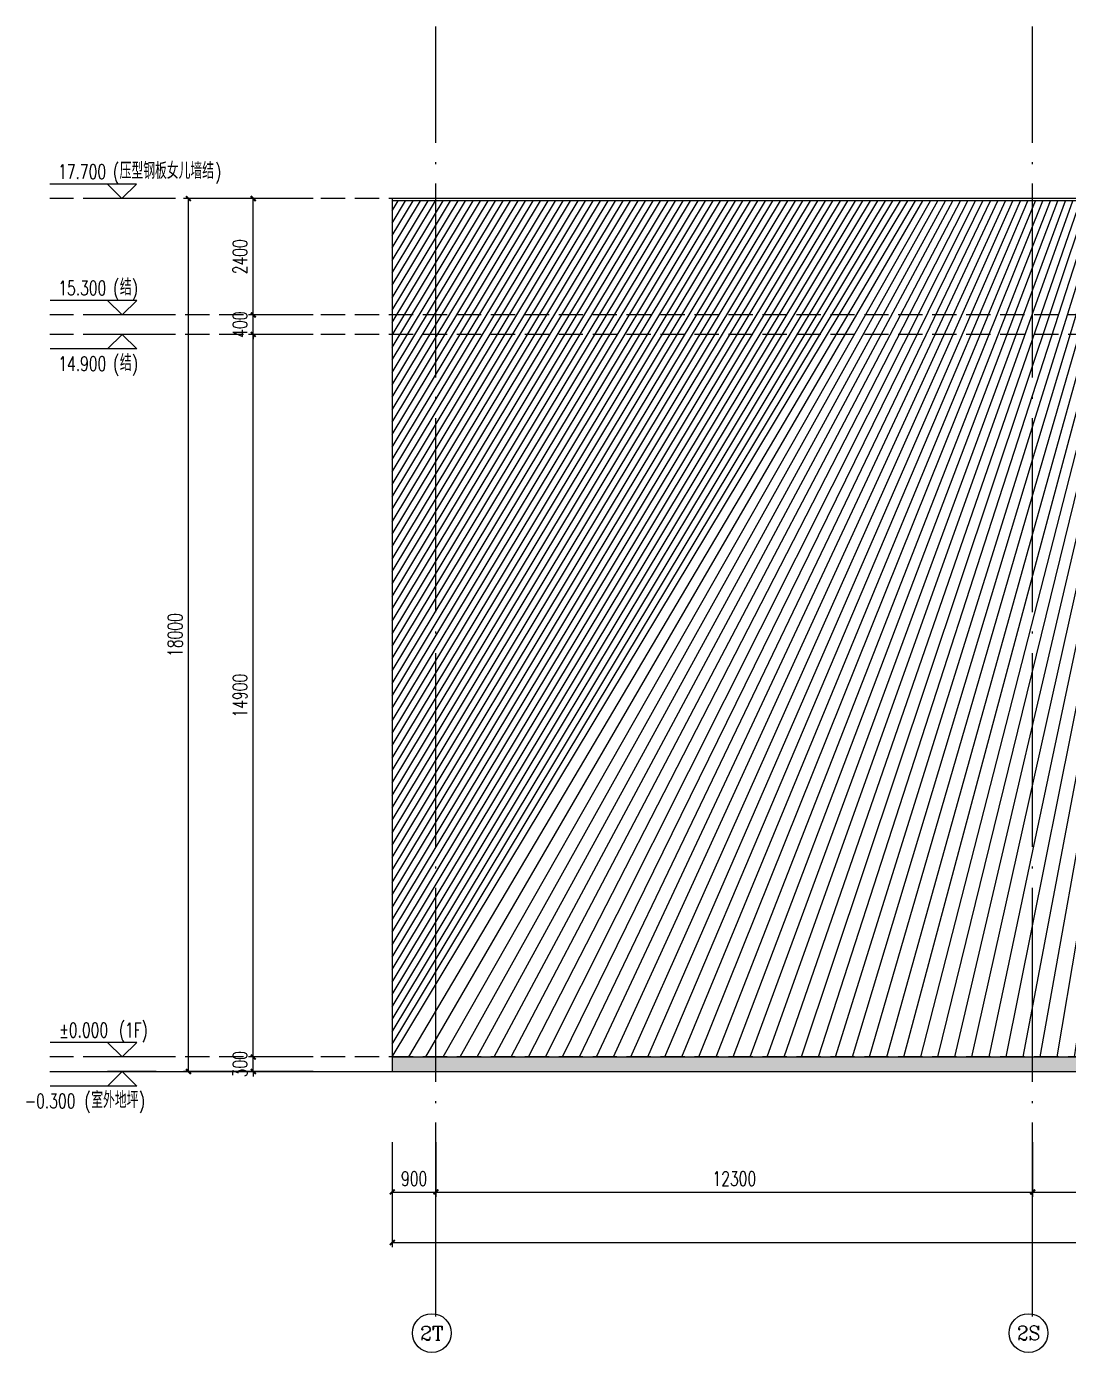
# Model space of a CAD drawing. Extents: x -4210259 to 293730, y -7499 to 868879.
# Drawn here: x -1111760 to -1090283, y 511145 to 538485 of the extents above; entities that cross this region are included whole.
import ezdxf
from ezdxf.enums import TextEntityAlignment as Align

# ---------------------------------------------------------------- set-up
doc = ezdxf.new("R2010")
doc.units = 0
doc.header["$LTSCALE"] = 1000
doc.header["$MEASUREMENT"] = 0
doc.linetypes.add('__DASH', pattern=[0.35, 0.25, -0.1])
doc.linetypes.add('DOTE', pattern=[2.4200000000000004, 2, -0.2, 0.02, -0.2])
doc.layers.get('Defpoints').update_dxf_attribs({"color": 210})
for name, color, linetype in [('A-AXIS-D', 1, 'Continuous'), ('A-AXIS-DOTE', 14, 'DOTE'), ('A-HATCH-2', 251, 'Continuous'), ('A-LIN-V', 9, 'Continuous'), ('AS-WALL', 40, 'Continuous'), ('DIM_ELEV', 3, 'Continuous'), ('PUB_TEXT', 7, 'Continuous')]:
    doc.layers.add(name, color=color, linetype=linetype)
doc.styles.add('_TCH_AXIS', font='COMPLEX', dxfattribs={"bigfont": 'GBCBIG'})
doc.styles.add('_TCH_DIM', font='SIMPLEX', dxfattribs={"bigfont": 'GBCBIG'})
doc.styles.add('_TCH_DIM_T3', font='SIMPLEX', dxfattribs={"width": 0.7058823529411765, "bigfont": 'GBCBIG'})
doc.dimstyles.new('_TCH_ARCH&&100', dxfattribs={"dimtxt": 297.5, "dimasz": 100, "dimexe": 100, "dimexo": 100, "dimgap": 126.25, "dimtad": 1, "dimdec": 0, "dimzin": 0, "dimdsep": 46, "dimtxsty": '_TCH_DIM_T3', "dimblk": 'ARCHTICK', "dimcen": 0.09, "dimclrt": 7, "dimazin": 2, "dimtfac": 1, "dimtdec": 0, "dimtix": 1, "dimtmove": 2, "dimatfit": 3, "dimfxl": 0, "dimtolj": 1, "dimtzin": 0, "dimarcsym": 0})

# ---------------------------------------------------------------- blocks, each defined once
blk = doc.blocks.new('_ArchTick')
at = {"color": 0, "linetype": 'ByBlock', "const_width": 0.4}
blk.add_lwpolyline([(-0.5, -0.5), (0.5, 0.5)], dxfattribs=at)
blk = doc.blocks.new('*D487')
at = {"layer": 'A-AXIS-D', "color": 0, "lineweight": -2}
for p, q in [((-1107187.528758143, 534937.4520265253), (-1108520.862091477, 534937.4520265253)), ((-1108420.862091476, 516937.4520265248), (-1108420.862091477, 534937.4520265253)), ((-1107187.528758143, 516937.4520265248), (-1108520.862091476, 516937.4520265248))]:
    blk.add_line(p, q, dxfattribs=at)
at = {"layer": 'Defpoints', "color": 0}
for p in [(-1108420.862091477, 534937.4520265253), (-1107087.528758143, 534937.4520265253), (-1107087.528758143, 516937.4520265248)]:
    blk.add_point(p, dxfattribs=at)
at = {"layer": 'A-AXIS-D', "color": 0, "lineweight": -2, "xscale": 100, "yscale": 100, "zscale": 100}
for p, rotation in [((-1108420.862091477, 534937.4520265253), 90), ((-1108420.862091476, 516937.4520265248), 270)]:
    blk.add_blockref('_ArchTick', p, dxfattribs=dict(at, rotation=rotation))
at = {"layer": 'A-AXIS-D', "color": 7, "insert": (-1108695.862091476, 525937.4520265253), "char_height": 297.5, "attachment_point": 5, "rotation": 90, "style": '_TCH_DIM_T3'}
blk.add_mtext('\\A1;18000', dxfattribs=at)
blk = doc.blocks.new('*D488')
at = {"layer": 'A-AXIS-D', "color": 0, "lineweight": -2}
for p, q in [((-1107085.862091476, 517237.452026525), (-1107085.862091476, 517337.452026525)), ((-1105852.528758142, 517237.452026525), (-1107185.862091476, 517237.452026525)), ((-1107085.862091476, 516937.4520265248), (-1107085.862091476, 517237.452026525)), ((-1105852.528758142, 516937.4520265248), (-1107185.862091476, 516937.4520265248)), ((-1107085.862091476, 516937.4520265248), (-1107085.862091476, 516837.4520265248))]:
    blk.add_line(p, q, dxfattribs=at)
at = {"layer": 'Defpoints', "color": 0}
for p in [(-1107085.862091476, 517237.452026525), (-1105752.528758142, 517237.452026525), (-1105752.528758142, 516937.4520265248)]:
    blk.add_point(p, dxfattribs=at)
at = {"layer": 'A-AXIS-D', "color": 0, "lineweight": -2, "xscale": 100, "yscale": 100, "zscale": 100}
for p, rotation in [((-1107085.862091476, 517237.452026525), 270), ((-1107085.862091476, 516937.4520265248), 90)]:
    blk.add_blockref('_ArchTick', p, dxfattribs=dict(at, rotation=rotation))
at = {"layer": 'A-AXIS-D', "color": 7, "insert": (-1107360.862091476, 517087.4520265251), "char_height": 297.5, "attachment_point": 5, "rotation": 90, "style": '_TCH_DIM_T3'}
blk.add_mtext('\\A1;300', dxfattribs=at)
blk = doc.blocks.new('*D489')
at = {"layer": 'A-AXIS-D', "color": 0, "lineweight": -2}
for p, q in [((-1105852.528758142, 532137.452026525), (-1107185.862091476, 532137.452026525)), ((-1107085.862091476, 517237.452026525), (-1107085.862091476, 532137.452026525)), ((-1105852.528758142, 517237.452026525), (-1107185.862091476, 517237.452026525))]:
    blk.add_line(p, q, dxfattribs=at)
at = {"layer": 'Defpoints', "color": 0}
for p in [(-1107085.862091476, 532137.452026525), (-1105752.528758142, 532137.452026525), (-1105752.528758142, 517237.452026525)]:
    blk.add_point(p, dxfattribs=at)
at = {"layer": 'A-AXIS-D', "color": 0, "lineweight": -2, "xscale": 100, "yscale": 100, "zscale": 100}
for p, rotation in [((-1107085.862091476, 532137.452026525), 90), ((-1107085.862091476, 517237.452026525), 270)]:
    blk.add_blockref('_ArchTick', p, dxfattribs=dict(at, rotation=rotation))
at = {"layer": 'A-AXIS-D', "color": 7, "insert": (-1107360.862091475, 524687.4520265253), "char_height": 297.5, "attachment_point": 5, "rotation": 90, "style": '_TCH_DIM_T3'}
blk.add_mtext('\\A1;14900', dxfattribs=at)
blk = doc.blocks.new('*D490')
at = {"layer": 'A-AXIS-D', "color": 0, "lineweight": -2}
for p, q in [((-1107085.862091476, 532537.452026525), (-1107085.862091476, 532637.452026525)), ((-1105852.528758142, 532537.452026525), (-1107185.862091476, 532537.452026525)), ((-1107085.862091476, 532137.452026525), (-1107085.862091476, 532537.452026525)), ((-1105852.528758142, 532137.452026525), (-1107185.862091476, 532137.452026525)), ((-1107085.862091476, 532137.452026525), (-1107085.862091476, 532037.452026525))]:
    blk.add_line(p, q, dxfattribs=at)
at = {"layer": 'Defpoints', "color": 0}
for p in [(-1107085.862091476, 532537.452026525), (-1105752.528758142, 532537.452026525), (-1105752.528758142, 532137.452026525)]:
    blk.add_point(p, dxfattribs=at)
at = {"layer": 'A-AXIS-D', "color": 0, "lineweight": -2, "xscale": 100, "yscale": 100, "zscale": 100}
for p, rotation in [((-1107085.862091476, 532537.452026525), 270), ((-1107085.862091476, 532137.452026525), 90)]:
    blk.add_blockref('_ArchTick', p, dxfattribs=dict(at, rotation=rotation))
at = {"layer": 'A-AXIS-D', "color": 7, "insert": (-1107360.862091475, 532337.4520265253), "char_height": 297.5, "attachment_point": 5, "rotation": 90, "style": '_TCH_DIM_T3'}
blk.add_mtext('\\A1;400', dxfattribs=at)
blk = doc.blocks.new('*D491')
at = {"layer": 'A-AXIS-D', "color": 0, "lineweight": -2}
for p, q in [((-1105852.528758142, 534937.4520265253), (-1107185.862091476, 534937.4520265253)), ((-1107085.862091476, 532537.452026525), (-1107085.862091476, 534937.4520265253)), ((-1105852.528758142, 532537.452026525), (-1107185.862091476, 532537.452026525))]:
    blk.add_line(p, q, dxfattribs=at)
at = {"layer": 'Defpoints', "color": 0}
for p in [(-1107085.862091476, 534937.4520265253), (-1105752.528758142, 534937.4520265253), (-1105752.528758142, 532537.452026525)]:
    blk.add_point(p, dxfattribs=at)
at = {"layer": 'A-AXIS-D', "color": 0, "lineweight": -2, "xscale": 100, "yscale": 100, "zscale": 100}
for p, rotation in [((-1107085.862091476, 534937.4520265253), 90), ((-1107085.862091476, 532537.452026525), 270)]:
    blk.add_blockref('_ArchTick', p, dxfattribs=dict(at, rotation=rotation))
at = {"layer": 'A-AXIS-D', "color": 7, "insert": (-1107360.862091475, 533737.4520265254), "char_height": 297.5, "attachment_point": 5, "rotation": 90, "style": '_TCH_DIM_T3'}
blk.add_mtext('\\A1;2400', dxfattribs=at)
blk = doc.blocks.new('*D766')
at = {"layer": 'A-AXIS-D', "color": 0, "lineweight": -2}
for p, q in [((-1104220.667464609, 515480), (-1104220.667464609, 513313.3764944364)), ((-946220.66761283, 515480), (-946220.66761283, 513313.3764944364)), ((-1104220.667464609, 513413.3764944364), (-946220.66761283, 513413.3764944364))]:
    blk.add_line(p, q, dxfattribs=at)
at = {"layer": 'Defpoints', "color": 0}
for p in [(-1104220.667464609, 515580), (-946220.66761283, 515580), (-946220.66761283, 513413.3764944364)]:
    blk.add_point(p, dxfattribs=at)
at = {"layer": 'A-AXIS-D', "color": 0, "lineweight": -2, "xscale": 100, "yscale": 100, "zscale": 100, "rotation": 180}
blk.add_blockref('_ArchTick', (-1104220.667464609, 513413.3764944364), dxfattribs=at)
at = {"layer": 'A-AXIS-D', "color": 0, "lineweight": -2, "xscale": 100, "yscale": 100, "zscale": 100}
blk.add_blockref('_ArchTick', (-946220.66761283, 513413.3764944364), dxfattribs=at)
at = {"layer": 'A-AXIS-D', "color": 7, "insert": (-1025220.667538719, 513688.3764944364), "char_height": 297.5, "attachment_point": 5, "style": '_TCH_DIM_T3'}
blk.add_mtext('\\A1;158000', dxfattribs=at)
blk = doc.blocks.new('*D1169')
at = {"layer": 'A-AXIS-D', "color": 0, "lineweight": -2}
for p, q in [((-1104220.667464609, 515480), (-1104220.667464609, 514353.3764944364)), ((-1103320.667616702, 515480), (-1103320.667616702, 514353.3764944364)), ((-1104220.667464609, 514453.3764944364), (-1103320.667616702, 514453.3764944364))]:
    blk.add_line(p, q, dxfattribs=at)
at = {"layer": 'Defpoints', "color": 0}
for p in [(-1104220.667464609, 515580), (-1103320.667616702, 515580), (-1103320.667616702, 514453.3764944364)]:
    blk.add_point(p, dxfattribs=at)
at = {"layer": 'A-AXIS-D', "color": 0, "lineweight": -2, "xscale": 100, "yscale": 100, "zscale": 100, "rotation": 180}
blk.add_blockref('_ArchTick', (-1104220.667464609, 514453.3764944364), dxfattribs=at)
at = {"layer": 'A-AXIS-D', "color": 0, "lineweight": -2, "xscale": 100, "yscale": 100, "zscale": 100}
blk.add_blockref('_ArchTick', (-1103320.667616702, 514453.3764944364), dxfattribs=at)
at = {"layer": 'A-AXIS-D', "color": 7, "insert": (-1103770.667540655, 514728.3764944364), "char_height": 297.5, "attachment_point": 5, "style": '_TCH_DIM_T3'}
blk.add_mtext('\\A1;900', dxfattribs=at)
blk = doc.blocks.new('*D1170')
at = {"layer": 'A-AXIS-D', "color": 0, "lineweight": -2}
for p, q in [((-1103320.667616702, 515480), (-1103320.667616702, 514353.3764944364)), ((-1091020.667616445, 515480), (-1091020.667616445, 514353.3764944364)), ((-1103320.667616702, 514453.3764944364), (-1091020.667616445, 514453.3764944364))]:
    blk.add_line(p, q, dxfattribs=at)
at = {"layer": 'Defpoints', "color": 0}
for p in [(-1103320.667616702, 515580), (-1091020.667616445, 515580), (-1091020.667616445, 514453.3764944364)]:
    blk.add_point(p, dxfattribs=at)
at = {"layer": 'A-AXIS-D', "color": 0, "lineweight": -2, "xscale": 100, "yscale": 100, "zscale": 100, "rotation": 180}
blk.add_blockref('_ArchTick', (-1103320.667616702, 514453.3764944364), dxfattribs=at)
at = {"layer": 'A-AXIS-D', "color": 0, "lineweight": -2, "xscale": 100, "yscale": 100, "zscale": 100}
blk.add_blockref('_ArchTick', (-1091020.667616445, 514453.3764944364), dxfattribs=at)
at = {"layer": 'A-AXIS-D', "color": 7, "insert": (-1097170.667616573, 514728.3764944364), "char_height": 297.5, "attachment_point": 5, "style": '_TCH_DIM_T3'}
blk.add_mtext('\\A1;12300', dxfattribs=at)
blk = doc.blocks.new('*D1171')
at = {"layer": 'A-AXIS-D', "color": 0, "lineweight": -2}
for p, q in [((-1091020.667616445, 515480), (-1091020.667616445, 514353.3764944364)), ((-1082020.667616445, 515480), (-1082020.667616445, 514353.3764944364)), ((-1091020.667616445, 514453.3764944364), (-1082020.667616445, 514453.3764944364))]:
    blk.add_line(p, q, dxfattribs=at)
at = {"layer": 'Defpoints', "color": 0}
for p in [(-1091020.667616445, 515580), (-1082020.667616445, 515580), (-1082020.667616445, 514453.3764944364)]:
    blk.add_point(p, dxfattribs=at)
at = {"layer": 'A-AXIS-D', "color": 0, "lineweight": -2, "xscale": 100, "yscale": 100, "zscale": 100, "rotation": 180}
blk.add_blockref('_ArchTick', (-1091020.667616445, 514453.3764944364), dxfattribs=at)
at = {"layer": 'A-AXIS-D', "color": 0, "lineweight": -2, "xscale": 100, "yscale": 100, "zscale": 100}
blk.add_blockref('_ArchTick', (-1082020.667616445, 514453.3764944364), dxfattribs=at)
at = {"layer": 'A-AXIS-D', "color": 7, "insert": (-1086520.667616445, 514728.3764944364), "char_height": 297.5, "attachment_point": 5, "style": '_TCH_DIM_T3'}
blk.add_mtext('\\A1;9000', dxfattribs=at)

msp = doc.modelspace()

# ---------------------------------------------------------------- hatches: boundary and pattern name
at = {"layer": 'A-HATCH-2'}
h = msp.add_hatch(dxfattribs=at)
h.set_pattern_fill('ANSI31', color=256, scale=150, angle=45.00000000000001)
h.set_pattern_definition([(90, (-40599583741.43156, -3384804562.000004), (-238.125, -1.848892746611746e-30), [])])
h.paths.add_polyline_path([(-1104220.667464609, 534887.4520265312), (-1104220.667464609, 517237.4520265187), (-1080020.667616457, 517237.4520265086), (-1080020.667616457, 522237.4520265063), (-1075020.667616444, 522237.4520265271), (-1075020.667616444, 517237.4520265118), (-1072320.667628421, 517237.4520265156), (-1072320.667628421, 534887.4520265185)])
h = msp.add_hatch(dxfattribs=at)
h.set_pattern_fill('ANSI38', color=256, scale=150)
h.set_pattern_definition([(45, (0, 0), (-168.3798022700466, 168.3798022700466), []), (135, (0, 0), (-505.1394068101398, 168.3798022700467), [595.3125, -357.1875])])
h.paths.add_polyline_path([(-962820.667648551, 517237.4520264904), (-946220.66761283, 517237.4520264904), (-946220.66761283, 516937.4520265246), (-962820.667648551, 516937.4520265246)])
h.paths.add_polyline_path([(-967020.6676076561, 516937.4520265246), (-964320.6676285589, 516937.4520265246), (-964320.6676285589, 517237.4520264904), (-967020.6676076561, 517237.4520264904)])
h.paths.add_polyline_path([(-1016820.66764856, 517237.4520265136), (-972020.6676076691, 517237.4520265136), (-972020.6676076691, 516937.4520265246), (-1016820.66764856, 516937.4520265246)])
h.paths.add_polyline_path([(-1020520.66760765, 516937.4520265246), (-1018320.667628568, 516937.4520265246), (-1018320.667628568, 517237.4520264904), (-1020520.66760765, 517237.4520264904)])
h.paths.add_polyline_path([(-1070820.66764828, 516937.4520265245), (-1026520.667607633, 516937.4520265245), (-1026520.667607633, 517237.4520265146), (-1070820.66764828, 517237.4520265146)])
h.paths.add_polyline_path([(-1075020.667616444, 516937.4520265245), (-1072320.667628287, 516937.4520265245), (-1072320.667628287, 517237.4520264899), (-1075020.667616444, 517237.4520264899)])
h.paths.add_polyline_path([(-1104220.667464609, 516937.4520265245), (-1080020.667616457, 516937.4520265245), (-1080020.667616457, 517237.4520265136), (-1104220.667464609, 517237.4520265136)])

# ---------------------------------------------------------------- linework, layer by layer
at = {"layer": 'A-AXIS-D'}
for centre in [(-1103405.570093878, 511544.740827669), (-1091105.570093621, 511544.740827669)]:
    msp.add_circle(centre, 400, dxfattribs=at)
at = {"layer": 'A-AXIS-DOTE', "ltscale": 2}
for p, q in [((-1103320.667616702, 511887.4520265246), (-1103320.667616702, 538485.0684404817)), ((-1091020.667616445, 511887.4520265246), (-1091020.667616445, 538485.0684404817))]:
    msp.add_line(p, q, dxfattribs=at)
at = {"layer": 'A-AXIS-DOTE', "linetype": '__DASH', "ltscale": 2}
for p, q in [((-940690.0000000001, 534937.4520265249), (-1111279.804428067, 534937.4520265246)), ((-940690.0000000001, 532537.4520265249), (-1111279.804428067, 532537.4520265246)), ((-940690.0000000001, 532137.4520265249), (-1111279.804428067, 532137.4520265247)), ((-940690, 517237.4520265153), (-1111279.804428067, 517237.4520265135))]:
    msp.add_line(p, q, dxfattribs=at)
at = {"layer": 'A-LIN-V'}
for p, q in [((-1104220.667464609, 534937.4520265249), (-1104220.667464609, 516937.4520265246)), ((-946220.66761283, 534937.4520265249), (-1104220.667464609, 534937.4520265249)), ((-946220.66761283, 534887.4520265249), (-1104220.667464609, 534887.452026525)), ((-1104220.667464609, 517237.4520265136), (-946220.66761283, 517237.4520265136))]:
    msp.add_line(p, q, dxfattribs=at)
at = {"layer": 'AS-WALL'}
msp.add_line((-1111279.804428067, 516937.4520265245), (-940690, 516937.4520265246), dxfattribs=at)
at = {"layer": 'DIM_ELEV'}
for p, q in [((-1109491.804428067, 535237.4520265248), (-1111279.804428067, 535237.4520265248)), ((-1109791.804428067, 534937.4520265248), (-1110091.804428067, 535237.4520265248)), ((-1109791.804428067, 534937.4520265248), (-1109491.804428067, 535237.4520265248)), ((-1109091.804428067, 534937.4520265248), (-1110091.804428067, 534937.4520265248)), ((-1109487.528758143, 532837.4520265248), (-1111275.528758143, 532837.4520265248)), ((-1109787.528758143, 532537.4520265248), (-1110087.528758143, 532837.4520265248)), ((-1109787.528758143, 532537.4520265248), (-1109487.528758143, 532837.4520265248)), ((-1109087.528758143, 532537.4520265248), (-1110087.528758143, 532537.4520265248)), ((-1109787.528758143, 532137.4520265248), (-1110087.528758143, 531837.4520265248)), ((-1109087.528758143, 532137.4520265248), (-1110087.528758143, 532137.4520265248)), ((-1109787.528758143, 532137.4520265248), (-1109487.528758143, 531837.4520265248)), ((-1109487.528758143, 531837.4520265248), (-1111275.528758143, 531837.4520265248)), ((-1109487.528758143, 517537.4520265245), (-1111275.528758143, 517537.4520265245)), ((-1109787.528758143, 517237.4520265245), (-1110087.528758143, 517537.4520265245)), ((-1109787.528758143, 517237.4520265245), (-1109487.528758143, 517537.4520265245)), ((-1109087.528758143, 517237.4520265245), (-1110087.528758143, 517237.4520265245)), ((-1109787.528758143, 516937.4520265245), (-1110087.528758143, 516637.4520265245)), ((-1109087.528758143, 516937.4520265245), (-1110087.528758143, 516937.4520265245)), ((-1109787.528758143, 516937.4520265245), (-1109487.528758143, 516637.4520265245)), ((-1109487.528758143, 516637.4520265245), (-1111275.528758143, 516637.4520265245))]:
    msp.add_line(p, q, dxfattribs=at)

# ---------------------------------------------------------------- texts
at = {"layer": 'PUB_TEXT', "style": '_TCH_DIM', "width": 0.7058823529411765}
for s, p in [('17.700', (-1111109.804428067, 535342.4520265248)), ('(', (-1109979.804428067, 535342.4520265248)), (')', (-1107873.846981258, 535342.4520265248)), ('15.300', (-1111105.528758143, 532942.4520265248)), ('(', (-1109975.528758143, 532942.4520265248)), (')', (-1109589.784077292, 532942.4520265248)), ('14.900', (-1111105.528758143, 531382.4520265248)), ('(', (-1109975.528758143, 531382.4520265248)), (')', (-1109589.784077292, 531382.4520265248)), ('%%P0.000', (-1111085.528758143, 517642.4520265245)), ('(1F)', (-1109855.528758143, 517642.4520265245)), ('-0.300', (-1111795.667457765, 516182.4520265245)), ('(', (-1110565.667457765, 516182.4520265245)), (')', (-1109442.688734361, 516182.4520265245))]:
    msp.add_text(s, height=297.5, dxfattribs=at).set_placement(p)
at = {"layer": 'PUB_TEXT', "style": '_TCH_DIM'}
for s, p in [('压型钢板女儿墙结', (-1109839.804428067, 535342.4520265248)), ('结', (-1109835.528758143, 532942.4520265248)), ('结', (-1109835.528758143, 531382.4520265248)), ('室外地坪', (-1110425.667457765, 516182.4520265245))]:
    msp.add_text(s, height=337.5886524822695, dxfattribs=at).set_placement(p)
at = {"layer": 'PUB_TEXT', "style": '_TCH_AXIS'}
for s, height, p, p2 in [('2T', 288.1176230394148, (-1103645.668113078, 511400.6820161493), (-1103165.472074679, 511400.6820161493)), ('2S', 294.2760132042728, (-1091343.793532882, 511397.6028210669), (-1090867.346654361, 511397.6028210669))]:
    msp.add_text(s, height=height, dxfattribs=at).set_placement(p, p2, align=Align.FIT)

# ---------------------------------------------------------------- dimensions: what is measured, and where the dimension line sits
at = {"layer": 'A-AXIS-D'}
for p1, p2, distance, picture, middle in [((-1107087.528758143, 516937.4520265245), (-1107087.528758143, 534937.452026525), 1333.3333333339542, '*D487', (-1108695.862091476, 525937.4520265253)), ((-1105752.528758142, 532537.4520265248), (-1105752.528758142, 534937.452026525), 1333.333333334187, '*D491', (-1107360.862091475, 533737.4520265254)), ((-1105752.528758142, 532137.4520265248), (-1105752.528758142, 532537.4520265248), 1333.333333334187, '*D490', (-1107360.862091475, 532337.4520265253)), ((-1105752.528758142, 517237.4520265248), (-1105752.528758142, 532137.4520265248), 1333.333333334187, '*D489', (-1107360.862091475, 524687.4520265253)), ((-1105752.528758142, 516937.4520265245), (-1105752.528758142, 517237.4520265248), 1333.333333334187, '*D488', (-1107360.862091476, 517087.4520265251))]:
    dim = msp.add_aligned_dim(p1=p1, p2=p2, distance=distance, dimstyle='_TCH_ARCH&&100', dxfattribs=at)
    dim.commit()
    dim.dimension.update_dxf_attribs({"geometry": picture, "text_midpoint": middle})
for base, p1, p2, picture, middle in [((-946220.66761283, 513413.3764944364), (-1104220.667464609, 515580), (-946220.66761283, 515580), '*D766', (-1025220.667538719, 513688.3764944364)), ((-1103320.667616702, 514453.3764944364), (-1104220.667464609, 515580), (-1103320.667616702, 515580), '*D1169', (-1103770.667540655, 514728.3764944364)), ((-1091020.667616445, 514453.3764944364), (-1103320.667616702, 515580), (-1091020.667616445, 515580), '*D1170', (-1097170.667616573, 514728.3764944364)), ((-1082020.667616445, 514453.3764944364), (-1091020.667616445, 515580), (-1082020.667616445, 515580), '*D1171', (-1086520.667616445, 514728.3764944364))]:
    dim = msp.add_linear_dim(base=base, p1=p1, p2=p2, angle=0, dimstyle='_TCH_ARCH&&100', override={"dimgap": 0}, dxfattribs=at)
    dim.commit()
    dim.dimension.update_dxf_attribs({"geometry": picture, "text_midpoint": middle, "dimtype": 129})

doc.saveas('drawing.dxf')
